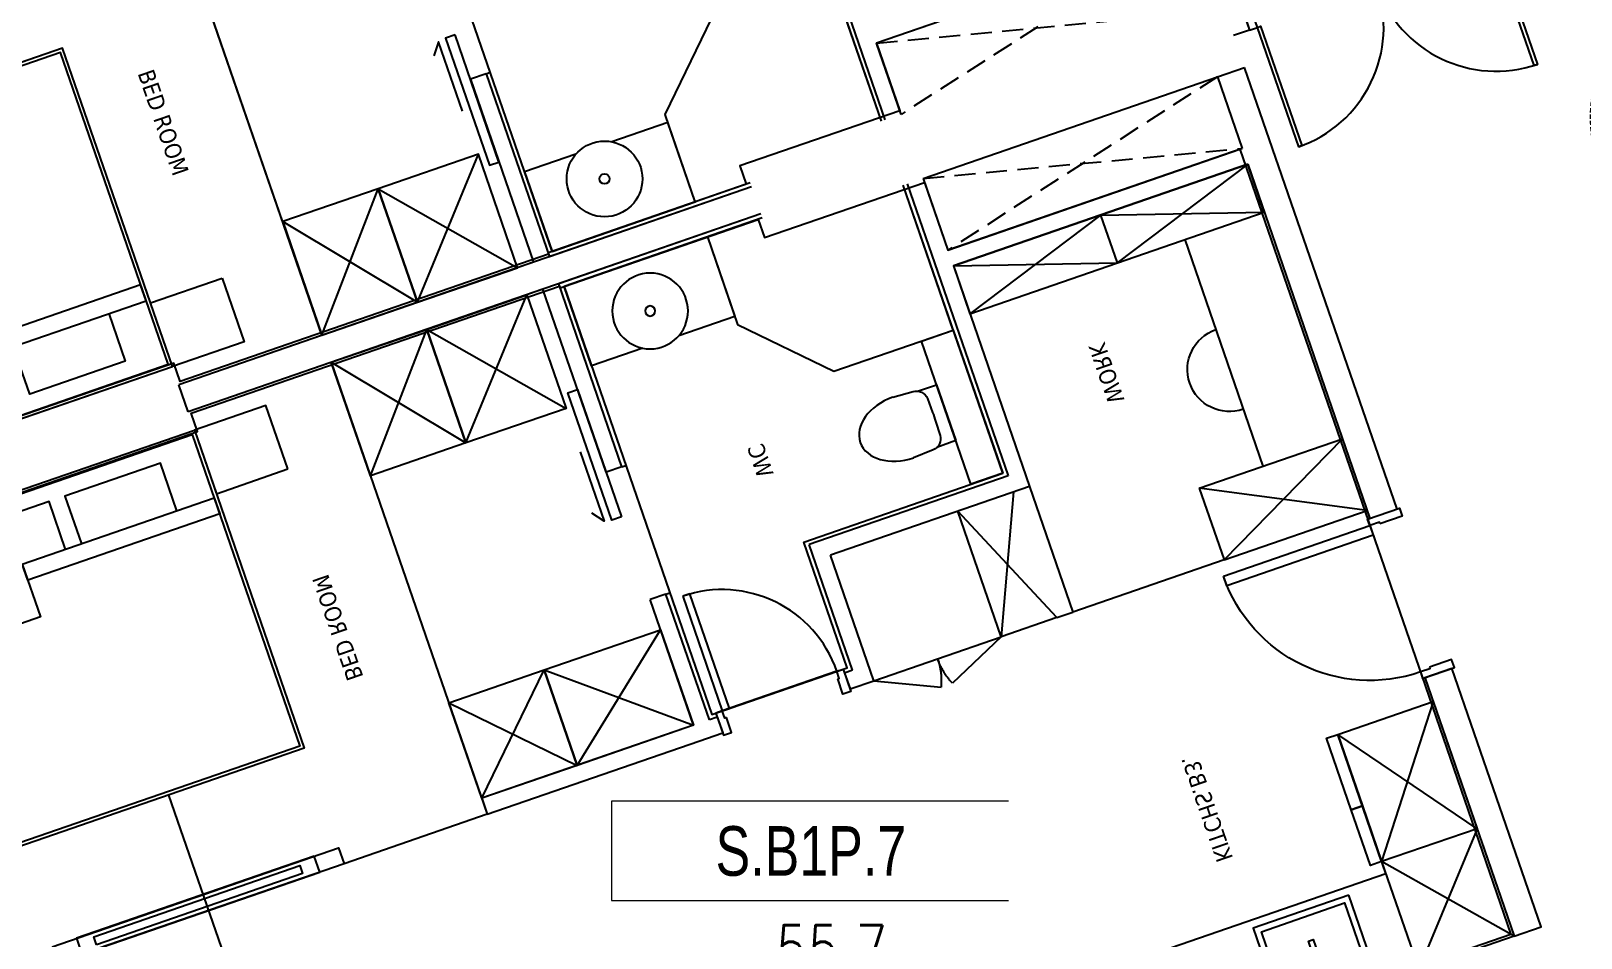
# Model space of a CAD drawing. Header units: millimetres. Extents: x -361699137 to 361252145, y -356478932 to 356523199.
# Drawn here: x 278168 to 287375, y 23251 to 28639 of the extents above; entities that cross this region are included whole.
import ezdxf
from ezdxf.enums import TextEntityAlignment as Align
from ezdxf.xclip import XClip

# ---------------------------------------------------------------- set-up
doc = ezdxf.new("R2010")
doc.units = ezdxf.units.MM
doc.header["$LTSCALE"] = 100
doc.header["$MEASUREMENT"] = 0
doc.header["$XCLIPFRAME"] = 0
doc.set_wipeout_variables(frame=1)
for name, pattern in [('220126_HDN_HBA typical plan$0$HIDDEN', [0.375, 0.25, -0.125]), ('ACAD_ISO03W100', [30, 12, -18]), ('HIDDEN', [0.375, 0.25, -0.125]), ('Xref_ST_MBDV Cot vach 30.7.2022$0$HIDDEN', [0.375, 0.25, -0.125])]:
    doc.linetypes.add(name, pattern=pattern)
for name, color, linetype in [('1VinaPVC-Text', 9, 'Continuous'), ('A-_FURN----_E-_N', 251, 'Continuous'), ('A-ANNO-ROOM', 50, 'Continuous'), ('IDEA - dim', 251, 'Continuous'), ('KT-Cua', 36, 'Continuous'), ('KT-Khuat', 9, 'HIDDEN'), ('KT-Net manh', 139, 'Continuous'), ('KT-Tuong', 1, 'Continuous')]:
    doc.layers.add(name, color=color, linetype=linetype)
doc.layers.add('dien tich thong thuy', color=3, linetype='Continuous', plot=False)
for name, color, linetype, lineweight in [('KT-Chuviet', 255, 'Continuous', 15), ('KT-Net thay', 7, 'Continuous', 15), ('KT-Net truc', 18, 'Continuous', 15), ('Xref_ST_MBDV Cot vach 30.7.2022$0$CUA', 37, 'Continuous', 13)]:
    doc.layers.add(name, color=color, linetype=linetype, lineweight=lineweight)
doc.styles.add('220126_HDN_HBA typical plan$0$211210_HDN_HBA_TYPICAL PLAN CORE OPT 1$0$HBA-Text', font='GOTHIC.TTF')
doc.styles.add('font unicode ccu', font='arial.ttf')
doc.styles.add('ROMANS', font='ROMANS.SHX')
doc.styles.add('Tahoma', font='tahoma.ttf')

# ---------------------------------------------------------------- blocks, each defined once
blk = doc.blocks.new('A$C1AAC5519')
at = {"layer": 'A-ANNO-ROOM', "insert": (772.955269176513, 1216.574747113511), "char_height": 600, "attachment_point": 2, "rotation": 50.44882673977027, "style": '220126_HDN_HBA typical plan$0$211210_HDN_HBA_TYPICAL PLAN CORE OPT 1$0$HBA-Text'}
blk.add_mtext_dynamic_manual_height_columns('S.B1.', width=722857412.8743668, gutter_width=9765.624999999996, heights=[0], dxfattribs=at)
blk = doc.blocks.new('A$C418F5BC8')
at = {"layer": 'A-ANNO-ROOM', "insert": (648.1133449638728, 1090.790118377889), "char_height": 600, "attachment_point": 2, "rotation": 50.44882673977027, "style": '220126_HDN_HBA typical plan$0$211210_HDN_HBA_TYPICAL PLAN CORE OPT 1$0$HBA-Text'}
blk.add_mtext_dynamic_manual_height_columns('SL-S', width=722857412.8743668, gutter_width=9765.624999999996, heights=[0], dxfattribs=at)
blk = doc.blocks.new('A$C2A6C5140')
at = {"layer": 'A-ANNO-ROOM', "insert": (731.4497625969816, 1190.0169191678, 0.0003277973379295924), "char_height": 600, "attachment_point": 2, "rotation": 50.44882673977027, "style": '220126_HDN_HBA typical plan$0$211210_HDN_HBA_TYPICAL PLAN CORE OPT 1$0$HBA-Text'}
blk.add_mtext_dynamic_manual_height_columns('2-BR', width=722857412.8743668, gutter_width=9765.624999999996, heights=[0], dxfattribs=at)
blk = doc.blocks.new('A$C5388591E')
at = {"layer": 'A-ANNO-ROOM', "insert": (894.3001998505497, 842.1987865094561, 0.0004622000541105721), "char_height": 600, "attachment_point": 2, "rotation": 1.4064704596368105, "style": '220126_HDN_HBA typical plan$0$211210_HDN_HBA_TYPICAL PLAN CORE OPT 1$0$HBA-Text'}
blk.add_mtext_dynamic_manual_height_columns('3-BR', width=722857412.8743668, gutter_width=9765.624999999996, heights=[0], dxfattribs=at)
blk = doc.blocks.new('A$C21AF0CCA')
at = {"layer": 'A-ANNO-ROOM', "insert": (1197.56892258345, 814.6835720778872), "char_height": 600, "attachment_point": 2, "rotation": 0.10542954816276216, "style": '220126_HDN_HBA typical plan$0$211210_HDN_HBA_TYPICAL PLAN CORE OPT 1$0$HBA-Text'}
blk.add_mtext_dynamic_manual_height_columns('S.B1P.', width=722857412.8743668, gutter_width=9765.624999999996, heights=[0], dxfattribs=at)
blk = doc.blocks.new('*U206')
at = {"layer": 'A-_FURN----_E-_N', "linetype": 'Continuous'}
for points in [[(-899.9999999999709, 600), (-899.9999999999709, 1000), (-1349.999999999971, 1000), (-1349.999999999971, 600)], [(-900.0000000000291, -1000), (-900.0000000000291, 1000), (900.0000000000291, 1000), (900.0000000000291, -1000)], [(-880.0000000000291, -980), (-880.0000000000291, 980), (880.0000000000291, 980), (880.0000000000291, -980)], [(1350.000000000029, 600), (1350.000000000029, 1000), (900.0000000000291, 1000), (900.0000000000291, 600)]]:
    blk.add_lwpolyline(points, close=True, dxfattribs=at)
at = {"layer": 'A-_FURN----_E-_N', "linetype": '220126_HDN_HBA typical plan$0$HIDDEN', "ltscale": 500}
blk.add_lwpolyline([(-900.0000000000291, -1000), (-900.0000000000291, 1000), (900.0000000000291, 1000), (900.0000000000291, -1000)], close=True, dxfattribs=at)
at = {"layer": 'A-_FURN----_E-_N', "linetype": 'Continuous'}
for points in [[(-54.9999999999709, 580), (-54.9999999999709, 880), (-655.605454891891, 880), (-655.605454891891, 480), (-448.1151331290312, 480)], [(645.6054548844986, 580), (645.6054548844986, 880), (45.0000000000291, 880), (45.0000000000291, 580)], [(-880.0000000000291, 248.6659454330802), (-326.2632651105232, 580), (880.0000000000291, 580), (880.0000000000291, 480), (-326.2632651105232, 480), (-326.2632651105232, 580), (-326.2632651105232, 248.6659454330802), (-880.0000000000291, 248.6659454330802)]]:
    blk.add_lwpolyline(points, dxfattribs=at)
blk = doc.blocks.new('*U205')
at = {"ltscale": 5}
for points in [[(-300, -450), (300, -450), (300, 0), (-300, 0)], [(-261, -65), (261, -65), (261, -415), (-261, -415)], [(-15, -20), (15, -20), (15, -270), (-15, -270)]]:
    blk.add_lwpolyline(points, close=True, dxfattribs=at)
blk = doc.blocks.new('220126_HDN_HBA typical plan$0$210902_YS plan 330pm ver13$0$TOTO-WC-CW822J')
at = {"color": 0}
blk.add_lwpolyline([(-177.2072506700642, -119.1915361834399), (-175, 0), (175, 0), (177.2072506700642, -119.1915361836145)], dxfattribs=at)
blk.add_lwpolyline([(-190, -270), (-183.3947591906181, -144.5004246227618, -0.3908696114996718), (-115.4352058441145, -78.20653349565691), (-27.76706723973621, -75.77130742336158, -0.01388621073825284), (27.76706724101678, -75.77130742336158), (115.4352058439981, -78.20653349565691, -0.3908696114996718), (183.3947591905016, -144.5004246227618), (190, -270)], format="xyb", dxfattribs=at)
blk.add_ellipse((0, -270), major_axis=(0, -270), ratio=0.7037037037037037, start_param=4.71238898038469, end_param=7.853981633974483, dxfattribs=at)
blk = doc.blocks.new('d800')
blk.add_line((760, 70), (40, 70))
for points in [[(40, 790), (40, 70), (85, 70), (85, 790)], [(50, 25), (40, 25), (40, 70), (0, 70), (0, -70), (50, -70)], [(750, 25), (760, 25), (760, 70), (800, 70), (800, -70), (750, -70)]]:
    blk.add_lwpolyline(points, close=True)
blk.add_arc((40, 70), 720, 0, 90)
blk = doc.blocks.new('16')
at = {"layer": 'A-_FURN----_E-_N', "linetype": 'Continuous'}
for points in [[(4575.000000000924, 769.9999999933061), (4575.000000000909, 839.9999999928259), (4125.000000000917, 839.9999999932988), (4125.000000000924, 769.9999999933061)], [(4925.000000000917, 769.9999999928259), (4925.000000002779, 839.9999999933061), (4575.000000000909, 839.9999999928259), (4575.000000000924, 769.9999999933061)], [(4925.000000000924, 169.9999999937427), (4925.000000000917, 769.9999999928259), (4125.000000000924, 769.9999999933061), (4124.999999999054, 169.9999999937718)]]:
    blk.add_lwpolyline(points, close=True, dxfattribs=at)
at = {"layer": 'IDEA - dim'}
for p, q in [((1234.999999997184, 4269.999999994237), (1234.999999999061, 4244.999999994223)), ((2035.000000000917, 4269.999999993306), (2034.999999999054, 4244.999999993306)), ((2925.000000000924, 2119.999999993772), (2925.000000000909, 2469.999999994252)), ((2925.000000002787, 2119.999999993306), (2925.000000002772, 2019.999999998887)), ((199.9999999990396, 2019.999999994703), (199.9999999990541, 169.9999999937718)), ((2134.999999995322, 2019.999999997941), (2924.99999999904, 2019.999999997977)), ((749.999999999076, 1094.999999994645), (1049.999999997191, 1094.999999994674)), ((2474.999996953629, 1070.000002757006), (2474.999996311024, 169.9999999947031)), ((2475.000000645399, 1070.000003138848), (2474.999996953629, 1069.999996944622)), ((2474.999996953629, 1070.000002757006), (2924.99999686236, 1070.000002757472)), ((2924.99999686236, 1070.000002757472), (2924.999996311009, 169.9999999937718)), ((4925.000000000917, 769.9999999928259), (5600.000000000917, 769.9999999928259)), ((1049.999999997199, 669.9999999941792), (2474.999996305429, 669.9999999947031))]:
    blk.add_line(p, q, dxfattribs=at)
for points in [[(2825.000000000902, 8399.999999994201), (2825.000000000909, 6599.999999993292), (2925.000000002779, 6599.999999993321), (2925.000000002779, 8399.999999993306)], [(2924.999999999061, 6752.499999993306), (2825.000000000909, 6752.499999993292), (2825.000000000917, 8247.499999994252), (2924.99999999904, 8247.499999993786)], [(2900.000000000909, 8147.499999993815), (2849.999999999054, 8147.49999999423), (2849.999999997191, 6852.499999993772), (2899.999999999054, 6852.499999993765)], [(84.9999999971842, 5699.99999999423), (84.99999999719148, 5099.999999993306), (799.0618495615272, 5099.999999993248), (799.0618495596646, 5699.999999994179), (84.9999999971842, 5699.99999999423)], [(2225.000000002787, 5699.999999993765), (2225.000000004642, 5099.999999993757), (2825.000000004635, 5099.999999993772), (2825.000000004642, 5699.999999993306), (2225.000000002787, 5699.999999993765)], [(85.00000000091677, 5099.999999994223), (85.00000000091677, 4469.999999994223), (799.0618495596427, 4469.999999994252), (799.0618495615272, 5099.999999993248), (84.99999999719148, 5099.999999993306)], [(2225.000000004642, 5099.999999993757), (2225.000000004649, 4369.999999993772), (2825.000000002772, 4369.999999993772), (2825.000000004635, 5099.999999993772), (2225.000000004642, 5099.999999993757)], [(1514.425174259573, 4369.999999994703), (1514.425174259559, 4429.999999994237), (714.4251742595661, 4429.999999994237), (714.4251742614433, 4369.999999994237)], [(1109.999999538966, 2144.999999993772), (2009.99999999904, 2144.999999993306), (2009.999999997191, 2344.999999994245), (1109.999999538981, 2344.99999999423)], [(749.999999997206, 169.9999999946886), (749.9999999990687, 2019.999999995169), (1049.999999997206, 2019.999999995111), (1049.999999997177, 169.9999999956417)], [(3014.999999989734, 1104.999999994689), (3014.999999989734, 184.9999999942374), (3074.999999989755, 184.9999999946449), (3074.999999991604, 1104.999999994703)], [(3024.999999989748, 124.9999999942083), (3014.999999991625, 124.9999999932552), (3014.999999989734, 184.9999999942374), (2974.999999991596, 184.9999999942302), (2974.999999991604, -15.00000000669388), (3024.999999991611, -15.00000000576983)], [(3924.999999991611, 124.9999999937572), (3934.999999991596, 124.9999999937718), (3934.999999991589, 184.9999999937572), (3974.999999991604, 184.9999999933061), (3974.999999991611, -15.00000000675209), (3924.999999989726, -15.00000000622822)]]:
    blk.add_lwpolyline(points, close=True, dxfattribs=at)
for points in [[(1071.106020013773, 4476.139892180247), (1505.596734597348, 4476.139892180727), (1436.494896420249, 4530.014263055127)], [(110.0000000001892, 3000.000000001412), (109.9999999990396, 4244.999999994267), (2800.000000002787, 4244.999999993772), (2800.000000002779, 3394.999999993262), (2009.999999999047, 3394.999999993772), (2009.99999999904, 2144.999999993306), (199.9999999990396, 2144.999999993772)], [(609.99999798926, 3922.249721603715), (609.9999979892455, 4244.999999994696), (109.9999999990396, 4244.999999994267), (109.9999999990396, 3345.000000452914), (609.99999798926, 3345.000000453379), (609.9999979911372, 3697.750278384672)], [(4999.999999999061, 169.9999999942229), (5599.999999999054, 169.9999999937572), (5600.000000000924, 3469.99999999284), (5000.000000000917, 3469.999999992848), (4999.999999999061, 769.9999999933207), (4125.000000000924, 769.9999999933061), (4124.999999999054, 169.9999999937718)], [(110.0000000001965, 2999.999999999563), (109.9999999990396, 3345.000000452914), (659.9999995389735, 3345.000000453845), (1109.999999538981, 2895.000000453845), (1109.999999538966, 2144.999999993772), (199.9999999990396, 2144.999999993772)], [(2925.000000002772, 3269.999999994237), (2925.000000002801, 2469.999999993248), (2134.999999999069, 2469.999999994237)]]:
    blk.add_lwpolyline(points, dxfattribs=at)
for radius in [225, 30]:
    blk.add_circle((414.9999979948698, 3809.999999994179), radius, dxfattribs=at)
for centre, radius, end in [((3014.999999989734, 184.9999999942374), 919.9999999999999, 90), ((1866.316215603598, 669.9999999937718), 250, 180)]:
    blk.add_arc(centre, radius, 0, end, dxfattribs=at)
at = {"layer": 'KT-Khuat', "ltscale": 5}
for p, q in [((199.9999999990541, 169.99999999375), (650.0000000009022, 2019.999999995154)), ((199.9999999990614, 2019.999999994696), (650.0000000009022, 169.9999999932625))]:
    blk.add_line(p, q, dxfattribs=at)
at = {"layer": 'KT-Net manh', "linetype": 'ACAD_ISO03W100', "ltscale": 4}
for p, q in [((4949.999999999047, 7449.999999994223), (2200.000000000917, 7449.999999993765)), ((2925.000000002779, 5699.999999993735), (2925.000000002779, 6599.999999993321)), ((84.9999999971842, 5699.99999999423), (2925.000000002779, 5699.999999993735)), ((84.9999999971842, 5699.99999999423), (799.0618495615272, 5099.999999993248)), ((799.0618495596646, 5699.999999994179), (84.99999999719148, 5099.999999993306)), ((2225.000000002787, 5699.999999993765), (2825.000000004635, 5099.999999993772)), ((2825.000000004642, 5699.999999993306), (2225.000000004642, 5099.999999993757)), ((85.00000000091677, 5099.999999994223), (799.0618495596427, 4469.999999994252)), ((799.0618495615272, 5099.999999993248), (85.00000000091677, 4469.999999994223)), ((2225.000000004642, 5099.999999993757), (2825.000000002772, 4369.999999993772)), ((2825.000000004635, 5099.999999993772), (2225.000000004649, 4369.999999993772)), ((2925.000000002772, 3269.999999994237), (3090.125302226268, 2905.673725114961)), ((2925.000000002801, 2469.999999993248), (3090.125302226254, 2834.326274870662)), ((2925.000000000924, 2119.999999993772), (2134.999999999069, 2469.999999994237)), ((2134.999999997177, 2119.999999994267), (2925.000000002801, 2469.999999993248)), ((750.0000000046493, 2019.99999999514), (1050.000000002787, 1094.999999994659)), ((750.0000000046421, 1094.999999994703), (1050.000000002779, 2019.999999995154)), ((2924.99999686236, 1070.000002757472), (2924.999996862352, 2019.999999994223)), ((750.0000000046421, 1094.999999994703), (1050.000000002779, 169.9999999956344)), ((750.0000000027721, 169.999999994674), (1050.000000002787, 1094.999999994659)), ((2474.999996309161, 170.0000000659493), (2924.999996830709, 1070.000002757472)), ((2924.999996311009, 169.9999999937718), (2474.999996953629, 1070.000002757006)), ((4925.000000000924, 169.9999999937427), (4125.000000000924, 769.9999999933061)), ((4124.999999999054, 169.9999999937718), (4925.000000000917, 769.9999999928259)), ((5599.999999999054, 169.9999999937572), (4925.000000000917, 769.9999999928259)), ((4925.000000000924, 169.9999999937427), (5600.000000000917, 769.9999999928259))]:
    blk.add_line(p, q, dxfattribs=at)
for centre, start, end in [((2925.000000002772, 3269.999999994237), 270, 294.3816820573169), ((2925.000000002801, 2469.999999993248), 65.6183179430628, 90)]:
    blk.add_arc(centre, 399.9999999999999, start, end, dxfattribs=at)
at = {"layer": 'KT-Tuong'}
for p, q in [((-84.99999999979627, 2999.999999999578), (-85.0000000095315, 6600.000226611024)), ((84.99999999048305, 6600.000226611053), (-85.0000000095315, 6600.000226611024)), ((85.00000000092405, 4369.999999994237), (84.99999999047577, 6600.000226611533)), ((1234.999999997184, 4269.999999994237), (1234.999999999047, 4369.999999994703)), ((2035.000000000917, 4269.999999993306), (2034.999999999061, 4369.999999994237)), ((85.00000000020373, 3000.00000000096), (84.99999999903957, 4269.999999993306)), ((1234.999999997184, 4269.999999994237), (84.99999999903957, 4269.999999993306)), ((2825.000000004657, 4269.999999993306), (2035.000000000917, 4269.999999993306)), ((2825.00000000649, 4219.999999993306), (2825.000000004657, 4269.999999993306)), ((2825.000000004642, 4219.999999992782), (2925.000000004642, 4219.999999993342)), ((2825.000000004642, 3369.999999992346), (2825.000000006534, 3419.999999994179)), ((2825.000000004628, 3419.999999993801), (2925.000000002779, 3419.999999994237)), ((2035.000000000917, 2119.999999994237), (2035.000000000931, 3369.999999993772)), ((2825.000000004642, 3369.999999992346), (2035.000000000931, 3369.999999993772)), ((2134.999999999076, 2019.999999997905), (2134.999999999061, 3269.999999993772)), ((200.0000000009168, 2119.999999993772), (2034.999999997191, 2119.999999993714)), ((199.9999999990396, 2019.999999994703), (650.0000000027649, 2019.999999994689)), ((650.0000000009022, 169.9999999932916), (650.0000000009022, 2019.999999995154)), ((750.000000000924, 2019.999999995634), (2134.999999999054, 2019.999999997497)), ((749.9999999990687, 2019.999999995169), (749.999999997206, 169.9999999946886)), ((199.9999999990541, 169.9999999937718), (650.0000000009168, 169.9999999937572)), ((199.9999999990541, 169.9999999937718), (199.9999999971915, 1.207808963954449e-09)), ((749.9999999990541, 169.9999999942083), (2974.999999989726, 169.9999999933061)), ((3975.000000002772, 169.9999999937718), (5599.999999999054, 169.9999999937572)), ((3975.000000000917, 169.9999999942374), (3975.000000000917, -6.228219717741013e-09)), ((2974.999999991604, -5.77711034566164e-09), (199.9999999971915, 1.688022166490555e-09))]:
    blk.add_line(p, q, dxfattribs=at)
for points in [[(2825.000000002772, 4369.999999993772), (2825.000000004642, 5699.999999993306), (2925.000000002779, 5699.999999993735), (2925.000000002779, 4369.999999993772)], [(1234.999999999047, 4369.999999994703), (85.00000000092405, 4369.999999994237)], [(2825.000000002772, 4369.999999993772), (2034.999999999061, 4369.999999994237)], [(2925.000000002779, 4369.999999993772), (2925.000000004642, 4219.999999993342)], [(2925.000000002779, 3419.999999994237), (2925.000000002772, 3269.999999994237), (2134.999999999061, 3269.999999993772)], [(749.9999999990541, 169.9999999942083), (750.0000000009095, 2019.999999995169)], [(5599.999999999054, 169.9999999937572), (5599.99999999904, -6.693881005048752e-09), (3975.000000000917, -6.228219717741013e-09)]]:
    blk.add_lwpolyline(points, dxfattribs=at)
at = {"layer": 'IDEA - dim'}
for name, p, xscale, rotation in [('*U206', (1199.999999997184, 7499.999999994703), -1.000000000000001, 90), ('d800', (2870.000000004642, 4219.999999993306), -1.000000000000001, 90), ('220126_HDN_HBA typical plan$0$210902_YS plan 330pm ver13$0$TOTO-WC-CW822J', (1559.999999768086, 2344.999999994237), -1, 180.0000000000001), ('*U205', (5500.000000000909, 1319.99999999284), -0.9999999999999992, 270)]:
    blk.add_blockref(name, p, dxfattribs=dict(at, xscale=xscale, rotation=rotation))
at = {"layer": '1VinaPVC-Text', "style": 'Tahoma'}
for s, p in [('BED ROOM', (1913.897575638846, 6228.253716057938)), ('WC', (1569.086636015803, 3531.033974953752)), ('KITCHS.B3.', (4618.395366817364, 1696.742804859154)), ('WORK', (1833.864821958945, 1417.810789069932))]:
    blk.add_text(s, height=99.99999999999999, rotation=180, dxfattribs=at).set_placement(p)
blk = doc.blocks.new('26')
at = {"layer": 'IDEA - dim'}
blk.add_line((4365.000000001863, -4270.000000000538), (4364.999999999985, -4245.000000000538), dxfattribs=at)
for points in [[(5490.000006117116, -3000.000006208036), (5490, -4245.000000000538), (2799.999999996275, -4245.000000000073), (2799.999999996267, -3394.999999999622), (3589.999999999985, -3395.000000000073), (3590.000000000015, -2144.999999999607), (5397.323217466314, -2144.999999918175)], [(5490.00000611713, -3000.000006206166), (5490, -3345.0000004592), (4940.000000460073, -3345.000000460146), (4490.000000460073, -2895.000000460132), (4490.000000460066, -2145.000000000044), (5397.323217466314, -2144.999999918175)], [(4990.00000200978, -3922.24972161006), (4990.00000200978, -4245.000000001004), (5490, -4245.000000000538), (5490, -3345.0000004592), (4990.00000200978, -3345.00000045968), (4990.000002007924, -3697.750278391024)], [(4528.893979985267, -4476.139892186591), (4094.403265401721, -4476.139892187042), (4163.505103578791, -4530.014263061421)]]:
    blk.add_lwpolyline(points, dxfattribs=at)
for points in [[(4085.574825739488, -4370.000000001004), (4085.574825739473, -4430.000000000524), (4885.574825739488, -4430.000000000531), (4885.574825737625, -4370.000000000524)], [(5514.999999998145, -5100.000000000538), (5514.999999998123, -4470.000000000538), (4800.938150439397, -4470.000000000538), (4800.938150437541, -5099.999999999593), (5515.000000001863, -5099.999999999607)], [(5515.000000001848, -5700.000000000538), (5515.000000001863, -5099.999999999607), (4800.938150437541, -5099.999999999593), (4800.938150439411, -5700.000000000524), (5515.000000001848, -5700.000000000538)]]:
    blk.add_lwpolyline(points, close=True, dxfattribs=at)
for radius in [224.9999999999999, 29.99999999999999]:
    blk.add_circle((5185.000002004206, -3810.000000000524), radius, dxfattribs=at)
at = {"layer": 'KT-Khuat', "ltscale": 5}
for p, q in [((4949.999999998123, -169.9999999995925), (5397.323217466299, -2019.999999919077)), ((4949.999999998137, -2020.000000001455), (5397.323274049806, -169.9999999181819))]:
    blk.add_line(p, q, dxfattribs=at)
at = {"layer": 'KT-Net manh', "linetype": 'ACAD_ISO03W100', "ltscale": 4}
for p, q in [((5514.999999998145, -5100.000000000538), (4800.938150439397, -4470.000000000538)), ((4800.938150437541, -5099.999999999593), (5514.999999998123, -4470.000000000538)), ((5515.000000001848, -5700.000000000538), (4800.938150437541, -5099.999999999593)), ((4800.938150439411, -5700.000000000524), (5515.000000001863, -5099.999999999607)), ((5515.000000001848, -5700.000000000538), (2674.99999999626, -5700.000000000044))]:
    blk.add_line(p, q, dxfattribs=at)
at = {"layer": 'KT-Tuong'}
for p, q in [((4949.999999998137, -169.9999999995925), (4949.999999998137, -2020.00000000147)), ((5397.323217466314, -2019.999999919077), (4949.999999996275, -2020.000000001004)), ((5397.323217464451, -2119.999999918175), (3565.000000001848, -2120.000000000058)), ((5515.00000611713, -3000.000006207571), (5514.999999999985, -4269.999999999593)), ((5685.000003750451, -3000.000008806877, 9.79608882449709e-09), (5684.999993890298, -6600.000161862743, -1.594545972149397e-08)), ((4365.000000001863, -4270.000000000538), (5514.999999999985, -4269.999999999593)), ((4365.000000001863, -4270.000000000538), (4365.000000000015, -4370.00000000099)), ((5514.999999998123, -4370.000000000538), (5514.999993890306, -6600.000161397125, -1.594545972127552e-08))]:
    blk.add_line(p, q, dxfattribs=at)
blk.add_lwpolyline([(4365.000000000015, -4370.00000000099), (5514.999999998123, -4370.000000000538)], dxfattribs=at)
at = {"layer": 'IDEA - dim', "xscale": -0.9999999999999994, "rotation": 270}
blk.add_blockref('*U206', (4400.000000001848, -7500.000000001004), dxfattribs=at)
at = {"layer": '1VinaPVC-Text', "style": 'Tahoma'}
blk.add_text('BED ROOM', height=99.99999999999996, rotation=359.9999999995831, dxfattribs=at).set_placement((3686.102424362674, -6228.25371606421))
blk = doc.blocks.new('TAG CAO DO SAN')
blk.add_wipeout([(1526701.778855525, -266095.22987594287), (1527644.6359120198, -266095.22987594287), (1527644.6359120198, -266330.944140067), (1526701.778855525, -266330.944140067)]).dxf.layer = 'KT-Net thay'
at = {"layer": 'KT-Net thay', "flags": 128}
blk.add_lwpolyline([(1526701.778855525, -266095.2298759429), (1526701.778855525, -266330.9441400666), (1527644.63591202, -266330.9441400666), (1527644.63591202, -266095.2298759429)], close=True, dxfattribs=at)
blk.add_lwpolyline([(1526701.778855525, -266330.9441400666), (1527644.63591202, -266330.9441400666)], dxfattribs=at)
at = {"layer": 'KT-Chuviet', "color": 31, "style": 'font unicode ccu', "width": 0.75}
blk.add_attdef('TÊNPHÒNG', text='', height=117.85713, dxfattribs=at).set_placement((1527175.308820772, -266213.4467624734), align=Align.MIDDLE_CENTER)
blk = doc.blocks.new('P150')
for points in [[(-1.529999999999973, 0.1000000000000227), (-1.549999999999955, 0.1000000000000227), (-1.549999999999955, 0.8500000000000796), (-1.529999999999973, 0.8500000000000796)], [(-0.04999999999995453, 0.1000000000000227), (-0.06999999999993634, 0.1000000000000227), (-0.06999999999993634, 0.8500000000000796), (-0.04999999999995453, 0.8500000000000796)], [(-1.599999999999909, 0), (-1.549999999999955, 0), (-1.549999999999955, 0.1000000000000227), (-1.599999999999909, 0.1000000000000227)], [(-0.04999999999995453, 0), (0, 0), (0, 0.1000000000000227), (-0.04999999999995453, 0.1000000000000227)]]:
    blk.add_lwpolyline(points, close=True)
for centre, start, end in [((-1.549999999999955, 0.1000000000000227), 0, 90), ((-0.04999999999995453, 0.1000000000000227), 90, 180)]:
    blk.add_arc(centre, 0.7500000000000568, start, end)
blk = doc.blocks.new('*U167')
blk.add_line((70, 100), (70, 699.9999999999966))
for points in [[(50, 0), (50, 799.9999999999966), (90, 799.9999999999966), (90, 0)], [(50, 100), (90, 100), (90, 699.9999999999966), (50, 699.9999999999966)], [(0, -99.99999999999972), (60, -99.99999999999969), (60, -40), (50, -40), (50, 0), (0, 0)], [(899.9999999999966, -99.99999999999963), (839.9999999999966, -99.9999999999996), (839.9999999999966, -39.99999999999989), (849.9999999999966, -39.99999999999989), (849.9999999999966, 1.136868377216155e-13), (899.9999999999966, 1.421085471520195e-13)]]:
    blk.add_lwpolyline(points, close=True)
at = {"linetype": 'Xref_ST_MBDV Cot vach 30.7.2022$0$HIDDEN'}
blk.add_arc((50, 0), 799.9999999999967, 7.016709298534877e-15, 90, dxfattribs=at)

msp = doc.modelspace()

# ---------------------------------------------------------------- linework, layer by layer
at = {"layer": 'dien tich thong thuy'}
for points, elevation in [([(284161.1524788429, 31377.48158689513), (284924.8019903066, 29165.59564780047), (283190.2675044611, 28566.75083882814), (283328.9022887829, 28165.19968094512), (282378.9256335633, 27837.22201672374), (282416.5176565474, 27728.33794476123), (281239.6809058099, 27322.03724277747), (281242.9443650637, 27312.58473925051), (279054.689441452, 26557.09387517186), (279017.1600170999, 26665.79663053513), (276370.3968402604, 25752.20840587341), (275523.5910429682, 28204.9538186381), (275481.1660702197, 28327.8363710495), (274617.7607077208, 30828.6619817449), (277264.4616619946, 31742.43053364939), (277228.0258181792, 31847.96579884591), (280602.5699156093, 33013.0208339708), (280639.2261103839, 32906.84735963897), (282477.7381426317, 33541.5902233679), (282921.5686285681, 32256.04967567854), (283758.1152349701, 32544.86583748637), (283844.5969116599, 32294.37447752483), (284161.1524346608, 31377.48157164131)], -1.275851253764907e-05), ([(284161.1524788429, 31377.48158689506), (284924.8019903066, 29165.5956478004), (283190.2675044611, 28566.75083882807), (283328.9022887829, 28165.19968094505), (282378.9256335633, 27837.22201672367), (282416.5176565474, 27728.33794476116), (281239.6809058099, 27322.0372427774), (281242.9443650637, 27312.58473925044), (279054.689441452, 26557.09387517178), (279017.1600170999, 26665.79663053506), (276370.3968402604, 25752.20840587334), (275523.5910429682, 28204.95381863803), (275481.1660702197, 28327.83637104942), (274617.7607077208, 30828.66198174483), (277264.4616619946, 31742.43053364931), (277228.0258181792, 31847.96579884583), (280602.5699156093, 33013.02083397072), (280639.2261103839, 32906.8473596389), (282477.7381426317, 33541.59022336783), (282921.5686285681, 32256.04967567847), (283758.1152349701, 32544.8658374863), (283844.5969116599, 32294.37447752475), (284161.1524346608, 31377.48157164124)], -1.275851253764907e-05), ([(286429.2567529676, 24807.99127168646), (286959.5688940847, 23271.95936622733), (283745.7175114662, 22162.38319017921), (283820.777076381, 21944.97559658666), (280985.0249943507, 20965.93749600322), (280909.9654290502, 21183.3450900026), (278263.2651528877, 20269.57677221479), (277400.0801571081, 22769.76409781173), (277357.6551856705, 22892.64665067533), (276510.7874865987, 25345.57145593822), (279157.4886531639, 26259.34008115392), (279119.9586565274, 26368.04380396982), (281308.2135342003, 27123.53470578416), (281311.4769935409, 27114.08220171945), (282488.3137495621, 27520.38288962213), (282525.7813040979, 27411.85933391867), (283475.7579630457, 27739.83699780629), (283614.5172129365, 27337.92533392291), (285349.0517091453, 27936.77012305113), (286112.7011968594, 25724.88416613975), (286429.2566768735, 24807.99124541513)], -1.275851253765879e-05)]:
    msp.add_lwpolyline(points, dxfattribs=dict(at, elevation=elevation))
at = {"layer": 'KT-Tuong', "elevation": -1.275855555024299e-05}
msp.add_lwpolyline([(285246.5278981536, 28800.60727528262), (285341.0529335877, 28833.24186647271), (285406.3221196594, 28644.1917848847), (285311.7970842337, 28611.55719369744)], dxfattribs=at)

# ---------------------------------------------------------------- block references
at = {"layer": 'A-ANNO-ROOM'}
for p in [(-259643.7130096142, 30107.50136767479, 5.460850030168077e-05), (-265285.2820729736, 28918.92663560377, 5.460850030168077e-05), (-245554.3968650475, 25356.81105555443, 5.460850030168077e-05), (-227992.1817903481, 24030.19494673412, 5.460832008522107e-05), (-256709.4713859697, 21832.8932062781, 5.460850030168077e-05), (-262170.0583902029, 20336.74231012515, 5.460850030168077e-05), (-227339.9751671815, 20267.82827189344, 5.460850030168077e-05), (-224467.8250259957, 15310.13736246047, 5.460832008522128e-05)]:
    msp.add_blockref('A$C21AF0CCA', p, dxfattribs=at)
at = {"layer": 'dien tich thong thuy'}
for name, p, rotation in [('A$C2A6C5140', (-231902.1761341663, 41866.69510118499, 3.214423980650787e-05), 310.9576437198666), ('A$C2A6C5140', (-223136.0769012624, 38294.90614465419, 1.895367564819208e-05), 310.9576437198666), ('A$C2A6C5140', (-179022.2876665308, 13510.42375649511, 0.000178988243818107), 310.9576437198666), ('A$C2A6C5140', (-199561.0792445699, 2742.960286576832, 0.0001030398263186841), 310.9576437198666), ('A$C2A6C5140', (-176749.4277460563, 2773.706094754736, 0.000178988243818107), 310.9576437198666), ('A$C2A6C5140', (-192735.1419570138, 2545.06827839894, 0.000178988243818107), 310.9576437198666), ('A$C418F5BC8', (-243956.3571569886, 39603.8582028097, -1.001597833679712e-05), 309.6632197063607), ('A$C418F5BC8', (-248126.4019441397, 37597.12528390926, -1.001597833679712e-05), 309.6632197063607), ('A$C418F5BC8', (-251890.361273925, 36548.61448139837, -1.001597833679712e-05), 309.6632197063607), ('A$C418F5BC8', (-255839.4329553979, 34945.01120257354, -1.001597833679712e-05), 309.6632197063607), ('A$C1AAC5519', (-240877.0889148213, 28052.61175672372, 0.0003723829774320968), 309.6566028083925), ('A$C1AAC5519', (-219521.6105350079, 27682.1615688601, 0.0005547181599990354), 309.6566028083925), ('A$C1AAC5519', (-217651.9125884596, 24627.95011466656, 0.0003723828570649432), 309.6566028083925), ('A$C1AAC5519', (-267764.0012375055, 19262.70548251106, 0.0003723828655667127), 309.6566028083925), ('A$C418F5BC8', (-223053.1163780628, 10712.6679421931, -1.001597833679712e-05), 309.6632197063607), ('A$C1AAC5519', (-213503.7868963684, 3324.648489140978, -0.3423708923741385), 309.6566028083925), ('A$C1AAC5519', (-207798.658660123, 3064.615415494518, 0.0003723828655667127), 309.6566028083925), ('A$C1AAC5519', (-184128.1584514385, 2786.454424718489, 0.0003723828655667127), 309.6566028083925)]:
    msp.add_blockref(name, p, dxfattribs=dict(at, rotation=rotation))
for p in [(-273086.0443437684, 28673.87453448355, -1.001579812033762e-05), (-220441.6689392982, 3035.191374137183, 4.458552763712727e-05)]:
    msp.add_blockref('A$C5388591E', p, dxfattribs=at)
at = {"layer": 'IDEA - dim', "rotation": 289.0471386453405}
for p in [(283484.2598025743, 33904.95945227898, -1.275884763208651e-05), (283484.2598025743, 33904.95945227891, -1.275884763208651e-05)]:
    msp.add_blockref('26', p, dxfattribs=at)
at = {"layer": 'IDEA - dim', "xscale": -1, "rotation": 109.047137953545}
msp.add_blockref('16', (285311.7970954109, 28611.55719632846, -1.275884763208672e-05), dxfattribs=at)
at = {"layer": 'KT-Cua', "extrusion": (-2.893019003956781e-06, 4.66250149710102e-06, -0.9999999999849457), "xscale": -1000.000000000006, "yscale": 1000.000000000009, "zscale": -1000.000000000006, "rotation": 160.9528620537181}
msp.add_blockref('P150', (-285373.6875255279, 28738.71683059015, -0.6931172999503707), dxfattribs=at)
at = {"layer": 'Xref_ST_MBDV Cot vach 30.7.2022$0$CUA', "rotation": 109.0471379539809}
msp.add_blockref('*U167', (288246.6099854017, 28080.23135383446, -1.275855555024299e-05), dxfattribs=at)

# ---------------------------------------------------------------- next in the draw order: block references
at = {"layer": 'KT-Net truc'}
ref = msp.add_blockref('TAG CAO DO SAN', (-3535137.675454816, 689302.0629362226, -0.0001774140079539522), dxfattribs=dict(at, xscale=2.5, yscale=2.5, zscale=2.5))
XClip(ref).set_block_clipping_path([(1526674.1636322693, -266330.944140067), (1527644.6359120198, -266095.2298759429)])
ref.add_attrib('CAO-DO', '55.7', (282592.1828949653, 23032.73834081975, -0.0001774140079539522), dxfattribs={"layer": 'KT-Chuviet', "color": 31, "ltscale": 15, "height": 294.6428301546305, "style": 'ROMANS', "width": 0.7500000000000001})
ref.add_attrib('CAO-DO', '-0.030', (282592.1828949653, 22443.4526805105, -0.0001774140079539522), dxfattribs={"layer": 'KT-Chuviet', "color": 31, "ltscale": 15, "height": 294.6428301546305, "style": 'ROMANS', "width": 0.7500000000000001})
ref.add_attrib('TÊNPHÒNG', 'S.B1P.7', dxfattribs={"layer": 'KT-Chuviet', "color": 31, "height": 294.642825, "style": 'font unicode ccu', "width": 0.7500000000000001}).set_placement((282800.5965971164, 23768.4460300389, -0.0001774140079539522), align=Align.MIDDLE_CENTER)

# ---------------------------------------------------------------- next in the draw order: linework, layer by layer
at = {"layer": 'dien tich thong thuy', "elevation": -1.275851253765879e-05}
msp.add_lwpolyline([(286429.2567529676, 24807.99127168639), (286959.5688940847, 23271.95936622725), (283745.7175114662, 22162.38319017914), (283820.777076381, 21944.97559658658), (280985.0249943507, 20965.93749600315), (280909.9654290502, 21183.34509000253), (278263.2651528877, 20269.57677221472), (277400.0801571081, 22769.76409781166), (277357.6551856705, 22892.64665067526), (276510.7874865987, 25345.57145593814), (279157.4886531639, 26259.34008115384), (279119.9586565274, 26368.04380396975), (281308.2135342003, 27123.53470578408), (281311.4769935409, 27114.08220171938), (282488.3137495621, 27520.38288962206), (282525.7813040979, 27411.8593339186), (283475.7579630457, 27739.83699780622), (283614.5172129365, 27337.92533392284), (285349.0517091453, 27936.77012305106), (286112.7011968594, 25724.88416613968), (286429.2566768735, 24807.99124541506)], dxfattribs=at)

# ---------------------------------------------------------------- next in the draw order: block references
at = {"layer": 'IDEA - dim', "xscale": -1, "rotation": 109.047137953545}
msp.add_blockref('16', (285311.7970954109, 28611.55719632839, -1.275884763208672e-05), dxfattribs=at)

# ---------------------------------------------------------------- next in the draw order: block references
at = {"layer": 'KT-Net truc'}
ref = msp.add_blockref('TAG CAO DO SAN', (-3535137.675454816, 689302.0629362225, -0.0001774140079539522), dxfattribs=dict(at, xscale=2.5, yscale=2.5, zscale=2.5))
XClip(ref).set_block_clipping_path([(1526674.1636322693, -266330.944140067), (1527644.6359120198, -266095.2298759429)])
ref.add_attrib('CAO-DO', '55.7', (282592.1828949653, 23032.73834081968, -0.0001774140079539522), dxfattribs={"layer": 'KT-Chuviet', "color": 31, "ltscale": 15, "height": 294.6428301546305, "style": 'ROMANS', "width": 0.7500000000000001})
ref.add_attrib('CAO-DO', '-0.030', (282592.1828949653, 22443.45268051043, -0.0001774140079539522), dxfattribs={"layer": 'KT-Chuviet', "color": 31, "ltscale": 15, "height": 294.6428301546305, "style": 'ROMANS', "width": 0.7500000000000001})
ref.add_attrib('TÊNPHÒNG', 'S.B1P.7', dxfattribs={"layer": 'KT-Chuviet', "color": 31, "height": 294.642825, "style": 'font unicode ccu', "width": 0.7500000000000001}).set_placement((282800.5965971164, 23768.44603003883, -0.0001774140079539522), align=Align.MIDDLE_CENTER)

doc.saveas('drawing.dxf')
